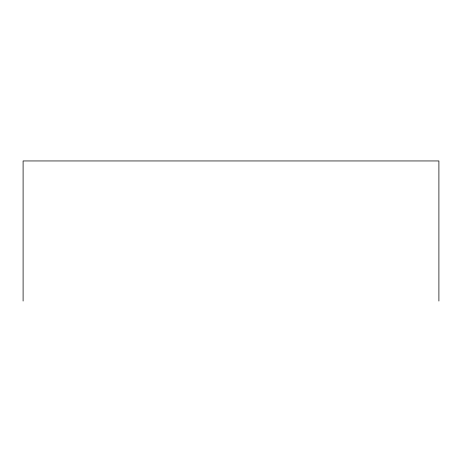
<?xml version="1.0" encoding="UTF-8"?>
<svg xmlns="http://www.w3.org/2000/svg" width="462" height="462" viewBox="0 0 462 462"><rect width="100%" height="100%" fill="white"/><g stroke="black" fill="none" stroke-linecap="round" stroke-linejoin="round"><path stroke-width="0.69" d="M438.9 301.051L438.9 160.949L23.1 160.949L23.1 301.051"/></g></svg>
